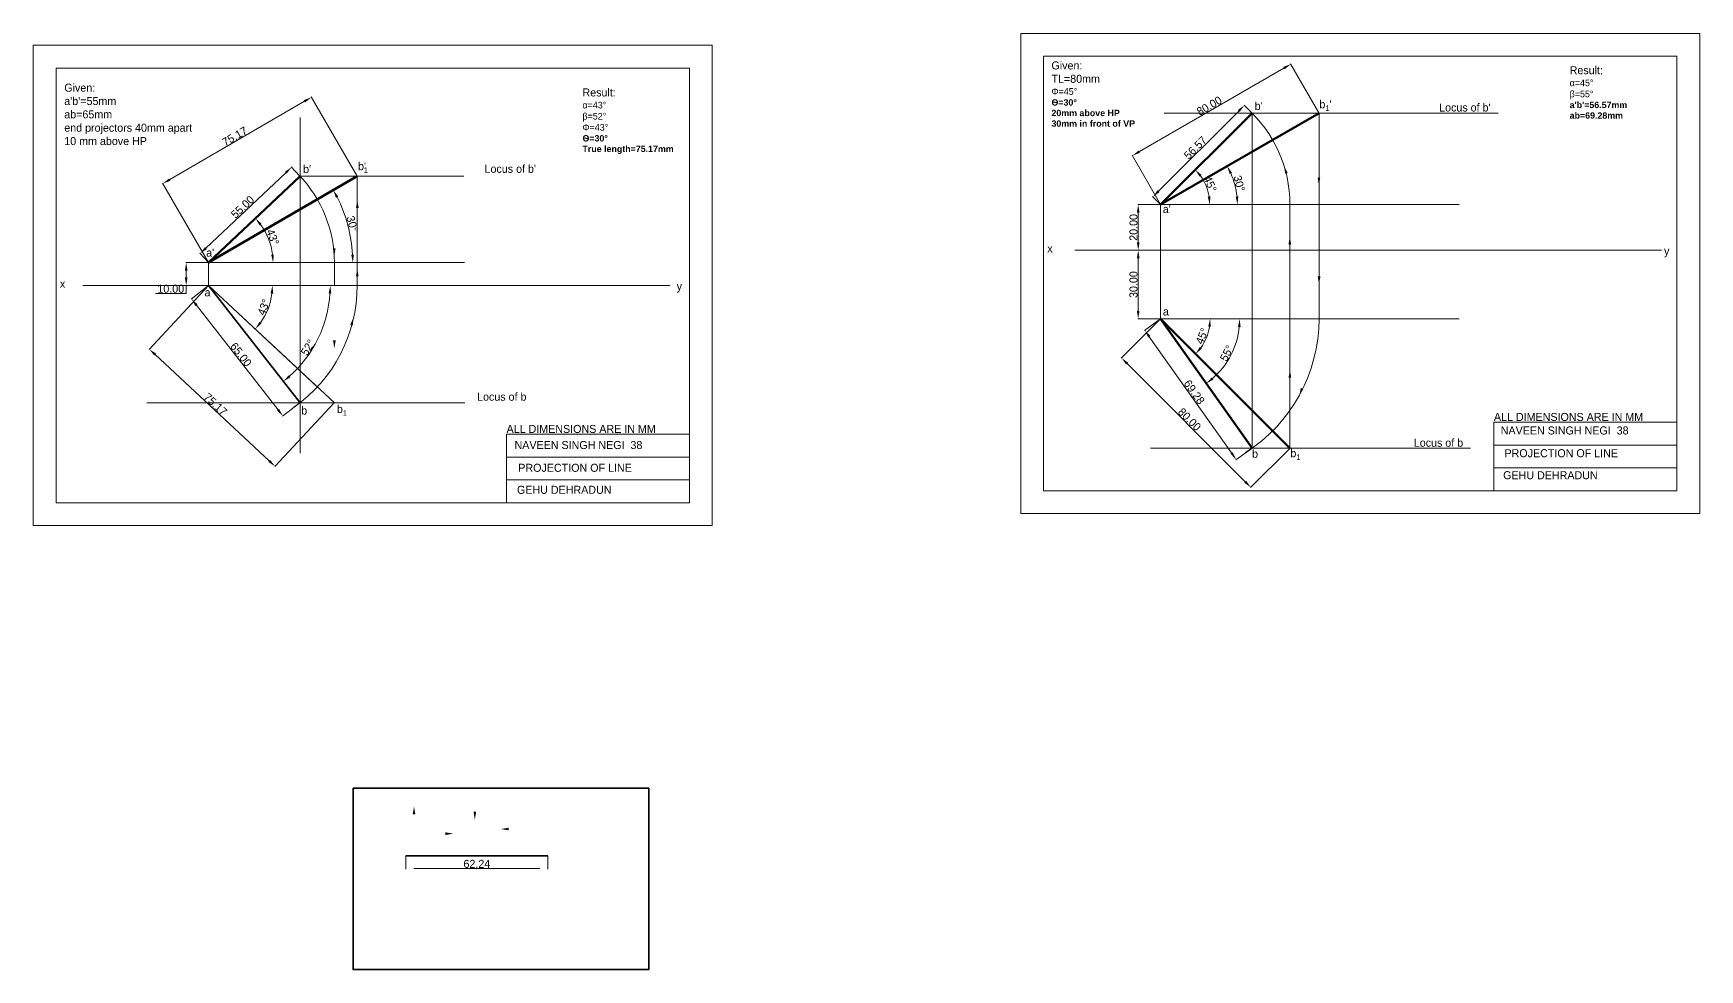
# Model space of a CAD drawing. Header units: millimetres. Extents: x 1525 to 5146, y 2068 to 2478.
# Drawn here: x 2305 to 3034, y 2068 to 2477 of the extents above; entities that cross this region are included whole.
import ezdxf

# ---------------------------------------------------------------- set-up
doc = ezdxf.new("R2010")
doc.units = ezdxf.units.MM
for name, color, linetype, lineweight in [('CL', 250, 'Continuous', 35), ('CL PRINT', 250, 'Continuous', 53), ('DRAW', 7, 'Continuous', 9), ('ML', 250, 'Continuous', 13)]:
    doc.layers.add(name, color=color, linetype=linetype, lineweight=lineweight)
doc.styles.get("Standard").update_dxf_attribs({"font": 'comicbd.ttf', "height": 3.5})
doc.dimstyles.get("Standard").update_dxf_attribs({"dimtxt": 3.5, "dimasz": 3.5, "dimexe": 0.18, "dimexo": 0.0625, "dimgap": 0.09, "dimtad": 1, "dimtoh": 1, "dimzin": 0, "dimdsep": 46, "dimtxsty": 'Standard', "dimcen": 0.09, "dimclrd": 1, "dimclre": 1, "dimclrt": 7, "dimadec": 0, "dimazin": 0, "dimtfac": 1, "dimtofl": 0, "dimtmove": 0, "dimatfit": 3, "dimfxl": 1, "dimtolj": 1, "dimtzin": 0, "dimlwd": 13, "dimlwe": 13, "dimarcsym": 0})

# ---------------------------------------------------------------- blocks, each defined once
blk = doc.blocks.new('*D18')
at = {"layer": 'CL', "color": 1, "linetype": 'Continuous', "lineweight": 13, "transparency": 16777216}
for p, q in [((2380.89, 2383.36), (2415.8, 2416.31)), ((2422.04, 2414.8), (2418.23, 2418.84)), ((2382.04, 2377.05), (2378.23, 2381.09))]:
    blk.add_line(p, q, dxfattribs=at)
at = {"layer": 'CL', "color": 1, "transparency": 16777216}
for points in [[(2415.4, 2416.73), (2416.2, 2415.88), (2418.35, 2418.71)], [(2380.49, 2383.78), (2381.3, 2382.94), (2378.35, 2380.96)]]:
    blk.add_solid(points, dxfattribs=at)
at = {"layer": 'Defpoints', "color": 0, "transparency": 16777216}
for p in [(2418.35, 2418.71), (2422.08, 2414.75), (2382.08, 2377)]:
    blk.add_point(p, dxfattribs=at)
at = {"layer": 'CL', "color": 7, "transparency": 16777216, "insert": (2396.94, 2401.33), "char_height": 3.5, "attachment_point": 5, "rotation": 43.34176}
blk.add_mtext('\\A1;55.00', dxfattribs=at)
blk = doc.blocks.new('*D19')
at = {"layer": 'CL', "color": 1, "linetype": 'Continuous', "lineweight": 13, "transparency": 16777216}
for p, q in [((2382.02, 2377), (2372.08, 2377)), ((2372.26, 2373.5), (2372.26, 2370.5)), ((2372.26, 2363.5), (2358.86, 2363.5)), ((2382.02, 2367), (2372.08, 2367)), ((2372.26, 2367), (2372.26, 2363.5))]:
    blk.add_line(p, q, dxfattribs=at)
at = {"layer": 'CL', "color": 1, "transparency": 16777216}
for points in [[(2371.67, 2373.5), (2372.84, 2373.5), (2372.26, 2377)], [(2371.67, 2370.5), (2372.84, 2370.5), (2372.26, 2367)]]:
    blk.add_solid(points, dxfattribs=at)
at = {"layer": 'Defpoints', "color": 0, "transparency": 16777216}
for p in [(2382.08, 2377), (2372.26, 2367), (2382.08, 2367)]:
    blk.add_point(p, dxfattribs=at)
at = {"layer": 'CL', "color": 7, "transparency": 16777216, "insert": (2365.51, 2365.56), "char_height": 3.5, "attachment_point": 5}
blk.add_mtext('\\A1;10.00', dxfattribs=at)
blk = doc.blocks.new('*D20')
at = {"layer": 'CL', "color": 1, "linetype": 'Continuous', "lineweight": 13, "transparency": 16777216}
for p, q in [((2447.05, 2414.81), (2426.94, 2449.44)), ((2365.05, 2413.29), (2424, 2447.53)), ((2382.05, 2377.06), (2361.94, 2411.69))]:
    blk.add_line(p, q, dxfattribs=at)
at = {"layer": 'CL', "color": 1, "transparency": 16777216}
for points in [[(2423.71, 2448.03), (2424.29, 2447.02), (2427.03, 2449.28)], [(2364.76, 2413.8), (2365.35, 2412.79), (2362.03, 2411.53)]]:
    blk.add_solid(points, dxfattribs=at)
at = {"layer": 'Defpoints', "color": 0, "transparency": 16777216}
for p in [(2427.03, 2449.28), (2447.08, 2414.75), (2382.08, 2377)]:
    blk.add_point(p, dxfattribs=at)
at = {"layer": 'CL', "color": 7, "transparency": 16777216, "insert": (2393.49, 2432.19), "char_height": 3.5, "attachment_point": 5, "rotation": 30.14616}
blk.add_mtext('\\A1;75.17', dxfattribs=at)
blk = doc.blocks.new('*D21')
at = {"layer": 'CL', "color": 1, "linetype": 'Continuous', "lineweight": 13, "transparency": 16777216}
for p, q in [((2382.04, 2366.96), (2356.02, 2339.02)), ((2358.7, 2336.77), (2408.58, 2290.3)), ((2437.04, 2315.72), (2411.02, 2287.79))]:
    blk.add_line(p, q, dxfattribs=at)
at = {"layer": 'CL', "color": 1, "transparency": 16777216}
for points in [[(2359.1, 2337.19), (2358.3, 2336.34), (2356.14, 2339.15)], [(2408.98, 2290.73), (2408.18, 2289.88), (2411.14, 2287.92)]]:
    blk.add_solid(points, dxfattribs=at)
at = {"layer": 'Defpoints', "color": 0, "transparency": 16777216}
for p in [(2382.08, 2367), (2437.08, 2315.77), (2411.14, 2287.92)]:
    blk.add_point(p, dxfattribs=at)
at = {"layer": 'CL', "color": 7, "transparency": 16777216, "insert": (2385.04, 2315.04), "char_height": 3.5, "attachment_point": 5, "rotation": 317.02987}
blk.add_mtext('\\A1;75.17', dxfattribs=at)
blk = doc.blocks.new('*D22')
at = {"layer": 'CL', "color": 1, "linetype": 'Continuous', "lineweight": 13, "transparency": 16777216}
for p, q in [((2382.03, 2366.96), (2374.44, 2361.04)), ((2376.74, 2358.39), (2412.43, 2312.67)), ((2422.03, 2315.73), (2414.44, 2309.8))]:
    blk.add_line(p, q, dxfattribs=at)
at = {"layer": 'CL', "color": 1, "transparency": 16777216}
for points in [[(2377.2, 2358.75), (2376.28, 2358.03), (2374.58, 2361.15)], [(2412.89, 2313.03), (2411.97, 2312.31), (2414.58, 2309.91)]]:
    blk.add_solid(points, dxfattribs=at)
at = {"layer": 'Defpoints', "color": 0, "transparency": 16777216}
for p in [(2382.08, 2367), (2422.08, 2315.77), (2414.58, 2309.91)]:
    blk.add_point(p, dxfattribs=at)
at = {"layer": 'CL', "color": 7, "transparency": 16777216, "insert": (2396.2, 2336.8), "char_height": 3.5, "attachment_point": 5, "rotation": 307.97987}
blk.add_mtext('\\A1;65.00', dxfattribs=at)
blk = doc.blocks.new('*D23')
at = {"layer": 'CL', "color": 1, "linetype": 'Continuous', "lineweight": 13, "transparency": 16777216}
blk.add_arc((2382.08, 2377), 28.17, 7.12323, 36.21852, dxfattribs=at)
at = {"layer": 'CL', "color": 1, "transparency": 16777216}
for points in [[(2404.36, 2393.27), (2405.26, 2394.02), (2402.57, 2396.34)], [(2410.62, 2380.53), (2409.45, 2380.46), (2410.25, 2377)]]:
    blk.add_solid(points, dxfattribs=at)
at = {"layer": 'Defpoints', "color": 0, "transparency": 16777216}
for p in [(2422.08, 2414.75), (2409.36, 2384.03), (2382.08, 2377), (2382.08, 2377), (2493.95, 2377)]:
    blk.add_point(p, dxfattribs=at)
at = {"layer": 'CL', "color": 7, "transparency": 16777216, "insert": (2410.11, 2388.14), "char_height": 3.5, "attachment_point": 5, "rotation": 291.67088}
blk.add_mtext('\\A1;43°', dxfattribs=at)
blk = doc.blocks.new('*D24')
at = {"layer": 'CL', "color": 1, "linetype": 'Continuous', "lineweight": 13, "transparency": 16777216}
blk.add_arc((2382.08, 2377), 63.05, 3.18085, 26.9653, dxfattribs=at)
at = {"layer": 'CL', "color": 1, "transparency": 16777216}
for points in [[(2437.77, 2405.32), (2438.79, 2405.87), (2436.61, 2408.67)], [(2445.62, 2380.52), (2444.45, 2380.49), (2445.13, 2377)]]:
    blk.add_solid(points, dxfattribs=at)
at = {"layer": 'Defpoints', "color": 0, "transparency": 16777216}
for p in [(2447.08, 2414.75), (2444.17, 2388), (2382.08, 2377), (2382.08, 2377), (2493.95, 2377)]:
    blk.add_point(p, dxfattribs=at)
at = {"layer": 'CL', "color": 7, "transparency": 16777216, "insert": (2444.88, 2393.92), "char_height": 3.5, "attachment_point": 5, "rotation": 285.07308}
blk.add_mtext('\\A1;30°', dxfattribs=at)
blk = doc.blocks.new('*D25')
at = {"layer": 'CL', "color": 1, "linetype": 'Continuous', "lineweight": 13, "transparency": 16777216}
blk.add_arc((2382.08, 2367), 27.91, 324.22077, 352.80909, dxfattribs=at)
at = {"layer": 'CL', "color": 1, "transparency": 16777216}
for points in [[(2409.19, 2363.55), (2410.35, 2363.47), (2409.99, 2367)], [(2405.17, 2350.32), (2404.27, 2351.06), (2402.5, 2347.98)]]:
    blk.add_solid(points, dxfattribs=at)
at = {"layer": 'Defpoints', "color": 0, "transparency": 16777216}
for p in [(2327.11, 2367), (2382.08, 2367), (2583.79, 2367), (2406.57, 2353.62), (2437.08, 2315.77)]:
    blk.add_point(p, dxfattribs=at)
at = {"layer": 'CL', "color": 7, "transparency": 16777216, "insert": (2406.2, 2357.51), "char_height": 3.5, "attachment_point": 5, "rotation": 68.51493}
blk.add_mtext('\\A1;43°', dxfattribs=at)
blk = doc.blocks.new('*D26')
at = {"layer": 'CL', "color": 1, "linetype": 'Continuous', "lineweight": 13, "transparency": 16777216}
blk.add_arc((2382.08, 2367), 53.18, 311.75116, 356.22872, dxfattribs=at)
at = {"layer": 'CL', "color": 1, "transparency": 16777216}
for points in [[(2434.57, 2363.52), (2435.73, 2363.49), (2435.27, 2367)], [(2417.87, 2326.88), (2417.12, 2327.77), (2414.81, 2325.08)]]:
    blk.add_solid(points, dxfattribs=at)
at = {"layer": 'Defpoints', "color": 0, "transparency": 16777216}
for p in [(2327.11, 2367), (2382.08, 2367), (2583.79, 2367), (2432.85, 2351.15), (2422.08, 2315.77)]:
    blk.add_point(p, dxfattribs=at)
at = {"layer": 'CL', "color": 7, "transparency": 16777216, "insert": (2425.51, 2339.89), "char_height": 3.5, "attachment_point": 5, "rotation": 58.01815}
blk.add_mtext('\\A1;52°', dxfattribs=at)
blk = doc.blocks.new('*D27')
at = {"layer": 'Defpoints', "color": 0, "transparency": 16777216}
for p in [(2835.13, 2445.76), (2838.5, 2442.4), (2798.5, 2402.4)]:
    blk.add_point(p, dxfattribs=at)
at = {"layer": 'ML', "color": 1, "linetype": 'Continuous', "lineweight": 13, "transparency": 16777216}
for p, q in [((2797.61, 2408.24), (2832.66, 2443.29)), ((2838.45, 2442.44), (2835, 2445.89)), ((2798.45, 2402.44), (2795, 2405.89))]:
    blk.add_line(p, q, dxfattribs=at)
at = {"layer": 'ML', "color": 1, "transparency": 16777216}
for points in [[(2832.24, 2443.7), (2833.07, 2442.88), (2835.13, 2445.76)], [(2797.19, 2408.65), (2798.02, 2407.83), (2795.13, 2405.76)]]:
    blk.add_solid(points, dxfattribs=at)
at = {"layer": 'ML', "color": 7, "transparency": 16777216, "insert": (2813.68, 2427.22), "char_height": 3.5, "attachment_point": 5, "rotation": 45}
blk.add_mtext('\\A1;56.57', dxfattribs=at)
blk = doc.blocks.new('*D28')
at = {"layer": 'Defpoints', "color": 0, "transparency": 16777216}
for p in [(2855.44, 2463.77), (2867.78, 2442.4), (2798.5, 2402.4)]:
    blk.add_point(p, dxfattribs=at)
at = {"layer": 'ML', "color": 1, "linetype": 'Continuous', "lineweight": 13, "transparency": 16777216}
for p, q in [((2867.75, 2442.45), (2855.35, 2463.93)), ((2789.19, 2425.52), (2852.41, 2462.02)), ((2798.46, 2402.45), (2786.07, 2423.93))]:
    blk.add_line(p, q, dxfattribs=at)
at = {"layer": 'ML', "color": 1, "transparency": 16777216}
for points in [[(2852.12, 2462.52), (2852.7, 2461.51), (2855.44, 2463.77)], [(2788.9, 2426.02), (2789.48, 2425.01), (2786.16, 2423.77)]]:
    blk.add_solid(points, dxfattribs=at)
at = {"layer": 'ML', "color": 7, "transparency": 16777216, "insert": (2819.77, 2445.55), "char_height": 3.5, "attachment_point": 5, "rotation": 30}
blk.add_mtext('\\A1;80.00', dxfattribs=at)
blk = doc.blocks.new('*D29')
at = {"layer": 'Defpoints', "color": 0, "transparency": 16777216}
for p in [(2798.5, 2402.4), (2788.69, 2382.4), (2798.5, 2382.4)]:
    blk.add_point(p, dxfattribs=at)
at = {"layer": 'ML', "color": 1, "linetype": 'Continuous', "lineweight": 13, "transparency": 16777216}
for p, q in [((2798.43, 2402.4), (2788.51, 2402.4)), ((2788.69, 2398.9), (2788.69, 2385.9)), ((2798.43, 2382.4), (2788.51, 2382.4))]:
    blk.add_line(p, q, dxfattribs=at)
at = {"layer": 'ML', "color": 1, "transparency": 16777216}
for points in [[(2788.11, 2398.9), (2789.28, 2398.9), (2788.69, 2402.4)], [(2788.11, 2385.9), (2789.28, 2385.9), (2788.69, 2382.4)]]:
    blk.add_solid(points, dxfattribs=at)
at = {"layer": 'ML', "color": 7, "transparency": 16777216, "insert": (2786.64, 2392.4), "char_height": 3.5, "attachment_point": 5, "rotation": 90}
blk.add_mtext('\\A1;20.00', dxfattribs=at)
blk = doc.blocks.new('*D30')
at = {"layer": 'Defpoints', "color": 0, "transparency": 16777216}
for p in [(2798.5, 2382.4), (2788.69, 2352.4), (2798.5, 2352.4)]:
    blk.add_point(p, dxfattribs=at)
at = {"layer": 'ML', "color": 1, "linetype": 'Continuous', "lineweight": 13, "transparency": 16777216}
for p, q in [((2798.43, 2382.4), (2788.51, 2382.4)), ((2788.69, 2378.9), (2788.69, 2355.9)), ((2798.43, 2352.4), (2788.51, 2352.4))]:
    blk.add_line(p, q, dxfattribs=at)
at = {"layer": 'ML', "color": 1, "transparency": 16777216}
for points in [[(2788.11, 2378.9), (2789.28, 2378.9), (2788.69, 2382.4)], [(2788.11, 2355.9), (2789.28, 2355.9), (2788.69, 2352.4)]]:
    blk.add_solid(points, dxfattribs=at)
at = {"layer": 'ML', "color": 7, "transparency": 16777216, "insert": (2786.64, 2367.4), "char_height": 3.5, "attachment_point": 5, "rotation": 90}
blk.add_mtext('\\A1;30.00', dxfattribs=at)
blk = doc.blocks.new('*D31')
at = {"layer": 'Defpoints', "color": 0, "transparency": 16777216}
for p in [(2798.5, 2352.4), (2831.54, 2290.91), (2838.5, 2295.83)]:
    blk.add_point(p, dxfattribs=at)
at = {"layer": 'ML', "color": 1, "linetype": 'Continuous', "lineweight": 13, "transparency": 16777216}
for p, q in [((2798.45, 2352.36), (2791.39, 2347.37)), ((2793.56, 2344.62), (2829.52, 2293.77)), ((2838.45, 2295.79), (2831.39, 2290.81))]:
    blk.add_line(p, q, dxfattribs=at)
at = {"layer": 'ML', "color": 1, "transparency": 16777216}
for points in [[(2794.04, 2344.96), (2793.08, 2344.28), (2791.54, 2347.48)], [(2829.99, 2294.1), (2829.04, 2293.43), (2831.54, 2290.91)]]:
    blk.add_solid(points, dxfattribs=at)
at = {"layer": 'ML', "color": 7, "transparency": 16777216, "insert": (2813.22, 2320.38), "char_height": 3.5, "attachment_point": 5, "rotation": 305.26439}
blk.add_mtext('\\A1;69.28', dxfattribs=at)
blk = doc.blocks.new('*D32')
at = {"layer": 'Defpoints', "color": 0, "transparency": 16777216}
for p in [(2798.5, 2352.4), (2855.06, 2295.83), (2837.97, 2278.74)]:
    blk.add_point(p, dxfattribs=at)
at = {"layer": 'ML', "color": 1, "linetype": 'Continuous', "lineweight": 13, "transparency": 16777216}
for p, q in [((2798.45, 2352.35), (2781.27, 2335.18)), ((2783.88, 2332.83), (2835.49, 2281.21)), ((2855.02, 2295.79), (2837.84, 2278.61))]:
    blk.add_line(p, q, dxfattribs=at)
at = {"layer": 'ML', "color": 1, "transparency": 16777216}
for points in [[(2784.29, 2333.24), (2783.46, 2332.42), (2781.4, 2335.3)], [(2835.91, 2281.62), (2835.08, 2280.8), (2837.97, 2278.74)]]:
    blk.add_solid(points, dxfattribs=at)
at = {"layer": 'ML', "color": 7, "transparency": 16777216, "insert": (2811.14, 2308.47), "char_height": 3.5, "attachment_point": 5, "rotation": 315}
blk.add_mtext('\\A1;80.00', dxfattribs=at)
blk = doc.blocks.new('*D33')
at = {"layer": 'Defpoints', "color": 0, "transparency": 16777216}
for p in [(2867.78, 2442.4), (2831.59, 2408.23), (2798.5, 2402.4), (2798.5, 2402.4), (2929.16, 2402.4)]:
    blk.add_point(p, dxfattribs=at)
at = {"layer": 'ML', "color": 1, "linetype": 'Continuous', "lineweight": 13, "transparency": 16777216}
blk.add_arc((2798.5, 2402.4), 33.6, 5.9705, 24.0295, dxfattribs=at)
at = {"layer": 'ML', "color": 1, "transparency": 16777216}
for points in [[(2828.67, 2415.82), (2829.71, 2416.35), (2827.6, 2419.2)], [(2832.5, 2405.92), (2831.33, 2405.86), (2832.1, 2402.4)]]:
    blk.add_solid(points, dxfattribs=at)
at = {"layer": 'ML', "color": 7, "transparency": 16777216, "insert": (2832.87, 2411.61), "char_height": 3.5, "attachment_point": 5, "rotation": 285}
blk.add_mtext('\\A1;30°', dxfattribs=at)
blk = doc.blocks.new('*D34')
at = {"layer": 'Defpoints', "color": 0, "transparency": 16777216}
for p in [(2838.5, 2442.4), (2819.26, 2407.96), (2798.5, 2402.4), (2798.5, 2402.4), (2929.16, 2402.4)]:
    blk.add_point(p, dxfattribs=at)
at = {"layer": 'ML', "color": 1, "linetype": 'Continuous', "lineweight": 13, "transparency": 16777216}
blk.add_arc((2798.5, 2402.4), 21.49, 9.34138, 35.65862, dxfattribs=at)
at = {"layer": 'ML', "color": 1, "transparency": 16777216}
for points in [[(2815.51, 2414.55), (2816.4, 2415.3), (2813.69, 2417.6)], [(2820.28, 2405.93), (2819.12, 2405.84), (2819.99, 2402.4)]]:
    blk.add_solid(points, dxfattribs=at)
at = {"layer": 'ML', "color": 7, "transparency": 16777216, "insert": (2820.21, 2411.39), "char_height": 3.5, "attachment_point": 5, "rotation": 292.5}
blk.add_mtext('\\A1;45°', dxfattribs=at)
blk = doc.blocks.new('*D35')
at = {"layer": 'Defpoints', "color": 0, "transparency": 16777216}
for p in [(2798.5, 2352.4), (2798.5, 2352.4), (2929.16, 2352.4), (2817.25, 2341.57), (2855.06, 2295.83)]:
    blk.add_point(p, dxfattribs=at)
at = {"layer": 'ML', "color": 1, "linetype": 'Continuous', "lineweight": 13, "transparency": 16777216}
blk.add_arc((2798.5, 2352.4), 21.65, 324.27236, 350.72764, dxfattribs=at)
at = {"layer": 'ML', "color": 1, "transparency": 16777216}
for points in [[(2819.28, 2348.96), (2820.45, 2348.86), (2820.15, 2352.4)], [(2816.52, 2339.38), (2815.63, 2340.13), (2813.81, 2337.09)]]:
    blk.add_solid(points, dxfattribs=at)
at = {"layer": 'ML', "color": 7, "transparency": 16777216, "insert": (2816.64, 2344.88), "char_height": 3.5, "attachment_point": 5, "rotation": 67.5}
blk.add_mtext('\\A1;45°', dxfattribs=at)
blk = doc.blocks.new('*D36')
at = {"layer": 'Defpoints', "color": 0, "transparency": 16777216}
for p in [(2798.5, 2352.4), (2798.5, 2352.4), (2929.16, 2352.4), (2826.3, 2331.83), (2838.5, 2295.83)]:
    blk.add_point(p, dxfattribs=at)
at = {"layer": 'ML', "color": 1, "linetype": 'Continuous', "lineweight": 13, "transparency": 16777216}
blk.add_arc((2798.5, 2352.4), 34.58, 311.06548, 354.19891, dxfattribs=at)
at = {"layer": 'ML', "color": 1, "transparency": 16777216}
for points in [[(2832.32, 2348.93), (2833.48, 2348.87), (2833.08, 2352.4)], [(2821.58, 2325.87), (2820.85, 2326.78), (2818.46, 2324.16)]]:
    blk.add_solid(points, dxfattribs=at)
at = {"layer": 'ML', "color": 7, "transparency": 16777216, "insert": (2827.45, 2337.41), "char_height": 3.5, "attachment_point": 5, "rotation": 62.63219}
blk.add_mtext('\\A1;55°', dxfattribs=at)

msp = doc.modelspace()

# ---------------------------------------------------------------- linework, layer by layer
at = {"layer": 'CL'}
for p, q in [((2382.082, 2367.003), (2429.62, 2322.673)), ((2382.082, 2367.003), (2437.082, 2315.768)), ((2382.082, 2367.003), (2414.81, 2325.082)), ((2414.81, 2325.082), (2422.082, 2315.768)), ((2468.281, 2117.651), (2530.52, 2117.651))]:
    msp.add_line(p, q, dxfattribs=at)
at = {"layer": 'CL', "color": 1, "linetype": 'Continuous', "lineweight": 13}
for p, q in [((2468.281, 2117.589), (2468.281, 2111.869)), ((2530.52, 2117.589), (2530.52, 2111.869)), ((2471.781, 2112.049), (2527.02, 2112.049))]:
    msp.add_line(p, q, dxfattribs=at)
at = {"layer": 'CL'}
msp.add_lwpolyline([(2445.284, 2147.194), (2574.583, 2147.194), (2574.583, 2067.868), (2445.284, 2067.868)], close=True, dxfattribs=at)
at = {"layer": 'CL', "color": 1}
for points in [[(2852.989, 2415.803), (2854.098, 2416.165), (2852.457, 2419.311)], [(2868.321, 2414.172), (2867.155, 2414.172), (2867.738, 2410.672)], [(2447.686, 2400.941), (2446.519, 2400.941), (2447.102, 2404.441)], [(2854.405, 2384.931), (2855.572, 2384.919), (2855.025, 2388.425)], [(2437.596, 2383.268), (2436.429, 2383.268), (2437.012, 2379.768)], [(2447.681, 2371.057), (2446.514, 2371.057), (2447.098, 2374.557)], [(2868.399, 2370.985), (2867.232, 2370.985), (2867.816, 2367.485)], [(2445.131, 2349.548), (2444.006, 2349.86), (2445.503, 2353.077)], [(2437.645, 2342.952), (2436.479, 2342.952), (2437.062, 2339.452)], [(2854.459, 2326.675), (2855.625, 2326.663), (2855.079, 2330.169)], [(2860.931, 2321.757), (2859.848, 2322.191), (2859.089, 2318.724)], [(2472.501, 2135.751), (2471.334, 2135.751), (2471.918, 2139.251)], [(2499.106, 2136.923), (2497.94, 2136.923), (2498.523, 2133.423)], [(2513.38, 2128.767), (2513.38, 2129.933), (2509.88, 2129.35)], [(2485.649, 2127.912), (2485.649, 2126.745), (2489.149, 2127.329)]]:
    msp.add_solid(points, dxfattribs=at)
at = {"layer": 'CL PRINT'}
for p, q in [((2798.496, 2402.398), (2867.778, 2442.398)), ((2798.496, 2402.398), (2838.496, 2442.398)), ((2382.082, 2377.003), (2422.082, 2414.752)), ((2382.082, 2377.003), (2447.082, 2414.752)), ((2798.496, 2352.398), (2855.065, 2295.83)), ((2798.496, 2352.398), (2838.496, 2295.83))]:
    msp.add_line(p, q, dxfattribs=at)
at = {"layer": 'DRAW'}
for p, q in [((3017.58, 2382.398), (2760.901, 2382.398)), ((2583.789, 2367.003), (2327.11, 2367.003)), ((2944.293, 2307.245), (3024.293, 2307.245)), ((2944.293, 2277.245), (2944.293, 2307.245)), ((3024.293, 2307.245), (3024.293, 2277.245)), ((2512.391, 2302.003), (2592.391, 2302.003)), ((2512.391, 2272.003), (2512.391, 2302.003)), ((2592.391, 2302.003), (2592.391, 2272.003)), ((2944.293, 2297.245), (3024.293, 2297.245)), ((2512.391, 2292.003), (2592.391, 2292.003)), ((2512.391, 2282.003), (2592.391, 2282.003)), ((2944.293, 2287.245), (3024.293, 2287.245)), ((3024.293, 2277.245), (2944.293, 2277.245)), ((2592.391, 2272.003), (2512.391, 2272.003))]:
    msp.add_line(p, q, dxfattribs=at)
for points in [[(2305.391, 2472.003), (2602.391, 2472.003), (2602.391, 2262.003), (2305.391, 2262.003)], [(2737.293, 2477.245), (3034.293, 2477.245), (3034.293, 2267.245), (2737.293, 2267.245)], [(2747.293, 2467.245), (3024.293, 2467.245), (3024.293, 2277.245), (2747.293, 2277.245)], [(2315.391, 2462.003), (2592.391, 2462.003), (2592.391, 2272.003), (2315.391, 2272.003)]]:
    msp.add_lwpolyline(points, close=True, dxfattribs=at)
at = {"layer": 'ML'}
for p, q in [((2867.778, 2442.398), (2800.04, 2442.398)), ((2800.04, 2442.398), (2946.141, 2442.398)), ((2838.496, 2442.398), (2838.496, 2295.83)), ((2867.778, 2442.398), (2867.778, 2352.398)), ((2422.082, 2377.003), (2422.082, 2440.447)), ((2422.082, 2414.752), (2493.662, 2414.752)), ((2447.082, 2367.003), (2447.082, 2414.752)), ((2798.496, 2382.398), (2798.496, 2402.398)), ((2798.496, 2402.398), (2929.16, 2402.398)), ((2855.065, 2295.83), (2855.065, 2402.398)), ((2382.082, 2367.003), (2382.082, 2377.003)), ((2382.082, 2377.003), (2493.948, 2377.003)), ((2422.082, 2377.003), (2422.082, 2293.761)), ((2437.082, 2377.003), (2437.082, 2367.003)), ((2798.496, 2382.398), (2798.496, 2352.398)), ((2446.273, 2367.003), (2517.281, 2367.003)), ((2798.496, 2352.398), (2929.16, 2352.398)), ((2494.201, 2315.768), (2355.073, 2315.768)), ((2422.082, 2315.768), (2494.201, 2315.768)), ((2934.109, 2295.83), (2794.024, 2295.83)), ((2855.065, 2295.83), (2934.109, 2295.83))]:
    msp.add_line(p, q, dxfattribs=at)
for centre, radius, start, end in [((2798.496, 2402.398), 56.569, 0, 48.480624), ((2382.082, 2377.003), 55, 0, 44.092563), ((2382.082, 2367.003), 65, 304.963134, 0), ((2798.496, 2352.398), 69.282, 302.437468, 360)]:
    msp.add_arc(centre, radius, start, end, dxfattribs=at)

# ---------------------------------------------------------------- texts
at = {"char_height": 3.5, "attachment_point": 1}
for s, width, heights, insert in [('{\\C256;\\c0;ALL DIMENSIONS ARE IN MM}', 90.04426, [9.268], (2944.293, 2311.28)), (' NAVEEN SINGH NEGI  38', 78.38557, [8.667], (2945.971, 2305.365)), (' NAVEEN SINGH NEGI  38', 78.38557, [8.667], (2514.588, 2298.993)), ('PROJECTION OF LINE', 78.38557, [8.667], (2517.52, 2289.046)), ('PROJECTION OF LINE', 78.38557, [8.667], (2948.904, 2295.419)), ('GEHU DEHRADUN', 78.38557, [8.667], (2948.333, 2285.788)), ('GEHU DEHRADUN', 78.38557, [8.667], (2516.95, 2279.416))]:
    msp.add_mtext_dynamic_manual_height_columns(s, width=width, gutter_width=17.5, heights=heights, dxfattribs=dict(at, insert=insert))
at = {"layer": 'CL'}
for s, height, p in [("b'", 3.5, (2447.436, 2417.419)), ("b'", 3.5, (2423.391, 2416.152)), ('1', 2.45, (2449.922, 2416.175)), ("a'", 3.5, (2381.015, 2379.608)), ('a', 3.5, (2380.27, 2362.244)), ('b', 3.5, (2422.566, 2310.559))]:
    msp.add_text(s, height=height, dxfattribs=at).set_placement(p)
at = {"layer": 'CL', "char_height": 3.5, "attachment_point": 1}
for s, width, heights, insert in [('Given:\\PTL=80mm\\P{\\Fgreekc|c0;\\H0.83333x;Φ=45%%D\\P\\fArial|b1|i0|c204|p34;\\H0.95x;Ѳ\\fArial|b1|i0|c0|p34;=30%%D\\P20mm above HP\\P30mm in front of VP}', 55.84726, [30.681], (2750.754, 2464.96)), ("Result:\\P{\\Fgreekc|c0;\\H0.83333x;a=45%%D\\Pb=55%%D\\P\\fArial|b1|i0|c0|p34;\\H0.95x;a'b'=56.57mm\\Pab=69.28mm}", 41.73534, [0], (2977.416, 2462.886)), ("Given:\\Pa'b'=55mm\\Pab=65mm\\Pend projectors 40mm apart\\P10 mm above HP", 67.75172, [31.552], (2318.934, 2455.231)), ('Result:\\P{\\Fgreekc|c0;\\H0.83333x;a=43%%D\\Pb=52%%D\\PΦ=43%%D\\P\\fArial|b1|i0|c204|p34;\\H0.95x;Ѳ\\fArial|b1|i0|c0|p34;=30%%D\\PTrue length=75.17mm}', 41.73534, [0], (2545.596, 2453.158)), ("b'", 19.27093, [0], (2839.638, 2447.252)), ("\\A1;b{\\H0.7x;\\S^ 1;}'", 19.27093, [0], (2867.941, 2447.998)), ("\\A1;Locus of b'", 58.03959, [0], (2920.321, 2446.564)), ("\\A1;Locus of b'", 58.03959, [0], (2502.77, 2419.758)), ("a'", 19.27093, [0], (2799.422, 2402.163)), ('a', 19.27093, [0], (2799.504, 2357.394)), ('Locus of b', 45.36898, [0], (2499.5, 2320.114)), ('\\A1;b{\\H0.7x;\\S^ 1;}', 4.81316, [0], (2438.175, 2314.716)), ('\\A1;Locus of b', 58.03959, [0], (2909.245, 2299.995)), ('\\A1;b', 19.27093, [0], (2838.501, 2295.187)), ('\\A1;b{\\H0.7x;\\S^ 1;}', 19.27093, [0], (2855.254, 2295.432))]:
    msp.add_mtext_dynamic_manual_height_columns(s, width=width, gutter_width=17.5, heights=heights, dxfattribs=dict(at, insert=insert))
at = {"layer": 'CL', "insert": (2499.401, 2114.109), "char_height": 3.5, "attachment_point": 5}
msp.add_mtext('\\A1;62.24', dxfattribs=at)
at = {"layer": 'CL PRINT', "insert": (2512.391, 2306.038), "char_height": 3.5, "attachment_point": 1}
msp.add_mtext_dynamic_manual_height_columns('ALL DIMENSIONS ARE IN MM', width=90.04426, gutter_width=17.5, heights=[9.268], dxfattribs=at)
at = {"layer": 'DRAW', "char_height": 3.5, "attachment_point": 1}
for s, insert in [('x', (2748.916, 2384.924)), ('y', (3018.696, 2383.851)), ('x', (2317.014, 2369.528)), ('y', (2586.794, 2368.456))]:
    msp.add_mtext_dynamic_manual_height_columns(s, width=8.02401, gutter_width=17.5, heights=[0], dxfattribs=dict(at, insert=insert))

# ---------------------------------------------------------------- dimensions: what is measured, and where the dimension line sits
at = {"layer": 'CL'}
for p1, p2, distance, picture, middle in [((2382.082, 2377.003), (2447.082, 2414.752), 39.932, '*D20', (2393.494, 2432.189)), ((2382.082, 2377.003), (2422.082, 2414.752), 5.438, '*D18', (2396.939, 2401.327)), ((2382.082, 2377.003), (2382.082, 2367.003), -9.824, '*D19', (2365.512, 2365.562)), ((2382.082, 2367.003), (2437.082, 2315.768), -38.061, '*D21', (2385.042, 2315.042)), ((2382.082, 2367.003), (2422.082, 2315.768), -9.515, '*D22', (2396.202, 2336.795))]:
    dim = msp.add_aligned_dim(p1=p1, p2=p2, distance=distance, dimstyle='Standard', dxfattribs=at)
    dim.commit()
    dim.dimension.update_dxf_attribs({"geometry": picture, "text_midpoint": middle})
for base, line1, line2, picture, middle in [((2409.362, 2384.031), ((2382.082, 2377.003), (2493.948, 2377.003)), ((2382.082, 2377.003), (2422.082, 2414.752)), '*D23', (2410.112, 2388.141)), ((2444.167, 2388.005), ((2382.082, 2377.003), (2493.948, 2377.003)), ((2382.082, 2377.003), (2447.082, 2414.752)), '*D24', (2444.882, 2393.916)), ((2406.572, 2353.625), ((2382.082, 2367.003), (2437.082, 2315.768)), ((2583.789, 2367.003), (2327.11, 2367.003)), '*D25', (2406.195, 2357.512))]:
    dim = msp.add_angular_dim_2l(base=base, line1=line1, line2=line2, dimstyle='Standard', dxfattribs=at)
    dim.commit()
    dim.dimension.update_dxf_attribs({"geometry": picture, "text_midpoint": middle})
dim = msp.add_angular_dim_2l(base=(2432.849, 2351.152), line1=((2583.789, 2367.003), (2327.11, 2367.003)), line2=((2382.082, 2367.003), (2422.082, 2315.768)), dimstyle='Standard', dxfattribs=at)
dim.commit()
dim.dimension.update_dxf_attribs({"geometry": '*D26', "text_midpoint": (2427.193, 2338.834), "dimtype": 162})
at = {"layer": 'ML'}
for p1, p2, distance, picture, middle in [((2798.496, 2402.398), (2867.778, 2442.398), 24.677, '*D28', (2819.771, 2445.549)), ((2798.496, 2402.398), (2838.496, 2442.398), 4.76, '*D27', (2813.677, 2427.218)), ((2798.496, 2402.398), (2798.496, 2382.398), -9.803, '*D29', (2786.639, 2392.398)), ((2798.496, 2352.398), (2855.065, 2295.83), -24.176, '*D32', (2811.138, 2308.472)), ((2798.496, 2352.398), (2838.496, 2295.83), -8.521, '*D31', (2813.217, 2320.381))]:
    dim = msp.add_aligned_dim(p1=p1, p2=p2, distance=distance, dimstyle='Standard', dxfattribs=at)
    dim.commit()
    dim.dimension.update_dxf_attribs({"geometry": picture, "text_midpoint": middle})
for base, line1, line2, picture, middle in [((2831.589, 2408.234), ((2798.496, 2402.398), (2929.16, 2402.398)), ((2798.496, 2402.398), (2867.778, 2442.398)), '*D33', (2832.872, 2411.609)), ((2819.255, 2407.961), ((2798.496, 2402.398), (2929.16, 2402.398)), ((2798.496, 2402.398), (2838.496, 2442.398)), '*D34', (2820.21, 2411.393)), ((2817.246, 2341.573), ((2798.496, 2352.398), (2929.16, 2352.398)), ((2798.496, 2352.398), (2855.065, 2295.83)), '*D35', (2816.64, 2344.883)), ((2826.3, 2331.832), ((2798.496, 2352.398), (2929.16, 2352.398)), ((2798.496, 2352.398), (2838.496, 2295.83)), '*D36', (2827.446, 2337.413))]:
    dim = msp.add_angular_dim_2l(base=base, line1=line1, line2=line2, dimstyle='Standard', dxfattribs=at)
    dim.commit()
    dim.dimension.update_dxf_attribs({"geometry": picture, "text_midpoint": middle})
dim = msp.add_linear_dim(base=(2788.693, 2352.398), p1=(2798.496, 2382.398), p2=(2798.496, 2352.398), angle=90, dimstyle='Standard', override={"dimtmove": 1}, dxfattribs=at)
dim.commit()
dim.dimension.update_dxf_attribs({"geometry": '*D30', "text_midpoint": (2786.639, 2367.398)})

doc.saveas('drawing.dxf')
